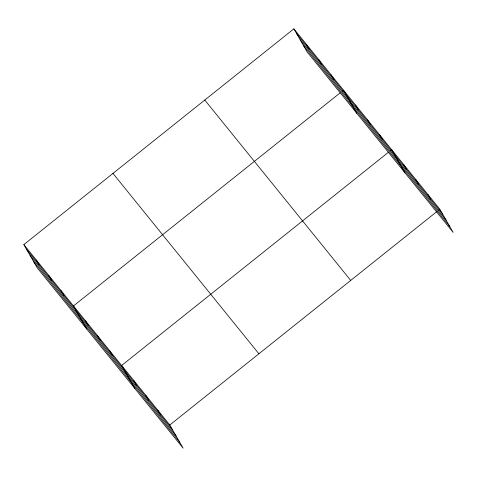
<?xml version="1.0" encoding="UTF-8"?>
<svg xmlns="http://www.w3.org/2000/svg" width="477" height="477" viewBox="0 0 477 477"><rect width="100%" height="100%" fill="white"/><g stroke="black" fill="none" stroke-linecap="round" stroke-linejoin="round"><path stroke-width="0.72" d="M23.85 244.612L169.794 424.995L183.12 448.159L37.17 267.782L23.85 244.612L293.88 28.841L439.83 209.218L453.15 232.388L307.206 52.005L293.88 28.841M340.077 92.908L73.47 305.942L86.796 329.112M342.361 91.083L343.5 90.171L356.826 113.335M388.236 152.431L121.635 365.465L134.955 388.636M390.52 150.607L391.665 149.695L404.985 172.865M169.794 424.995L436.974 211.502M438.685 210.13L439.83 209.218M296.706 33.748L442.65 214.131M300.17 39.776L446.114 220.153M303.742 45.983L449.686 226.366M204.77 100.045L350.714 280.422M112.96 173.407L258.904 353.785M26.67 249.519L172.62 429.902M30.14 255.547L176.085 435.924M33.706 261.754L179.656 442.137M427.786 194.336L430.612 199.249M415.747 179.459L418.567 184.366M403.703 164.577L406.529 169.484M379.626 134.812L382.447 139.719M367.582 119.93L370.408 124.843M355.544 105.047L358.364 109.96M331.098 74.835L333.918 79.742M318.69 59.506L321.516 64.413M306.288 44.17L309.108 49.077M157.756 410.113L160.576 415.02M145.718 395.23L148.538 400.137M133.673 380.348L136.5 385.255M109.591 350.583L112.417 355.496M97.552 335.701L100.373 340.614M85.514 320.824L88.334 325.731M61.068 290.606L63.888 295.519M48.66 275.277L51.486 280.184M36.258 259.941L39.078 264.854"/></g></svg>
